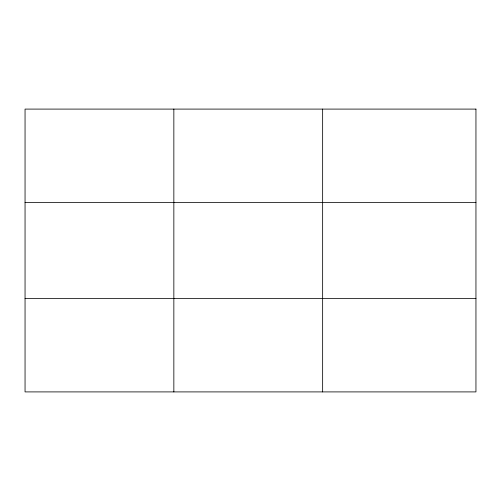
<?xml version="1.0" encoding="UTF-8"?>
<svg xmlns="http://www.w3.org/2000/svg" width="501" height="501" viewBox="0 0 501 501"><rect width="100%" height="100%" fill="white"/><g stroke="black" fill="none" stroke-linecap="round" stroke-linejoin="round"><path stroke-width="0.75" d="M173.847 391.907L173.847 109.093M322.644 391.907L322.644 109.093M25.05 202.423L475.95 202.423M25.05 298.577L475.95 298.577M475.95 109.093L475.95 391.907L25.05 391.907L25.05 109.093L475.95 109.093"/></g></svg>
